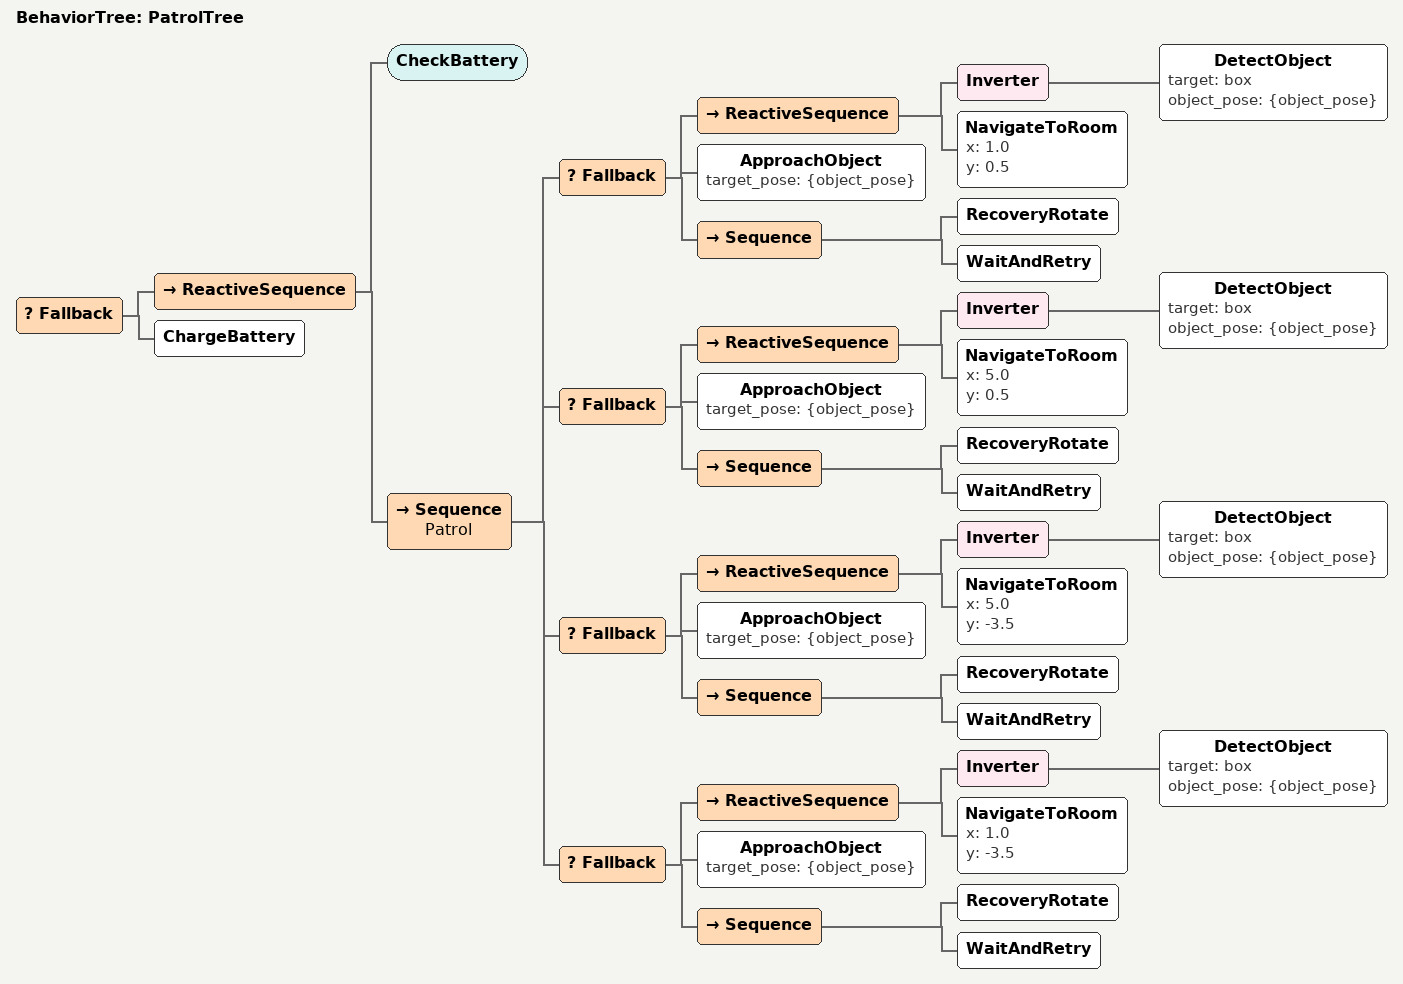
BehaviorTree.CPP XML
<root BTCPP_format="4">
  <BehaviorTree ID="PatrolTree">
    <Fallback>
      <ReactiveSequence>
        <CheckBattery/>
        <Sequence name="Patrol">

          <!-- Room 1 (top-left): map frame (1.0, 0.5) -->
          <Fallback>
            <ReactiveSequence>
              <Inverter>
                <DetectObject target="box" object_pose="{object_pose}"/>
              </Inverter>
              <NavigateToRoom x="1.0" y="0.5"/>
            </ReactiveSequence>
            <ApproachObject target_pose="{object_pose}"/>
            <Sequence>
              <RecoveryRotate/>
              <WaitAndRetry/>
            </Sequence>
          </Fallback>

          <!-- Room 2 (top-right): map frame (5.0, 0.5) -->
          <Fallback>
            <ReactiveSequence>
              <Inverter>
                <DetectObject target="box" object_pose="{object_pose}"/>
              </Inverter>
              <NavigateToRoom x="5.0" y="0.5"/>
            </ReactiveSequence>
            <ApproachObject target_pose="{object_pose}"/>
            <Sequence>
              <RecoveryRotate/>
              <WaitAndRetry/>
            </Sequence>
          </Fallback>

          <!-- Room 3 (bottom-right): map frame (5.0, -3.5) -->
          <Fallback>
            <ReactiveSequence>
              <Inverter>
                <DetectObject target="box" object_pose="{object_pose}"/>
              </Inverter>
              <NavigateToRoom x="5.0" y="-3.5"/>
            </ReactiveSequence>
            <ApproachObject target_pose="{object_pose}"/>
            <Sequence>
              <RecoveryRotate/>
              <WaitAndRetry/>
            </Sequence>
          </Fallback>

          <!-- Room 4 (bottom-left): map frame (1.0, -3.5) -->
          <Fallback>
            <ReactiveSequence>
              <Inverter>
                <DetectObject target="box" object_pose="{object_pose}"/>
              </Inverter>
              <NavigateToRoom x="1.0" y="-3.5"/>
            </ReactiveSequence>
            <ApproachObject target_pose="{object_pose}"/>
            <Sequence>
              <RecoveryRotate/>
              <WaitAndRetry/>
            </Sequence>
          </Fallback>

        </Sequence>
      </ReactiveSequence>
      <!-- battery too low — dock and charge (stub: logs and returns SUCCESS) -->
      <ChargeBattery/>
    </Fallback>
  </BehaviorTree>

</root>
